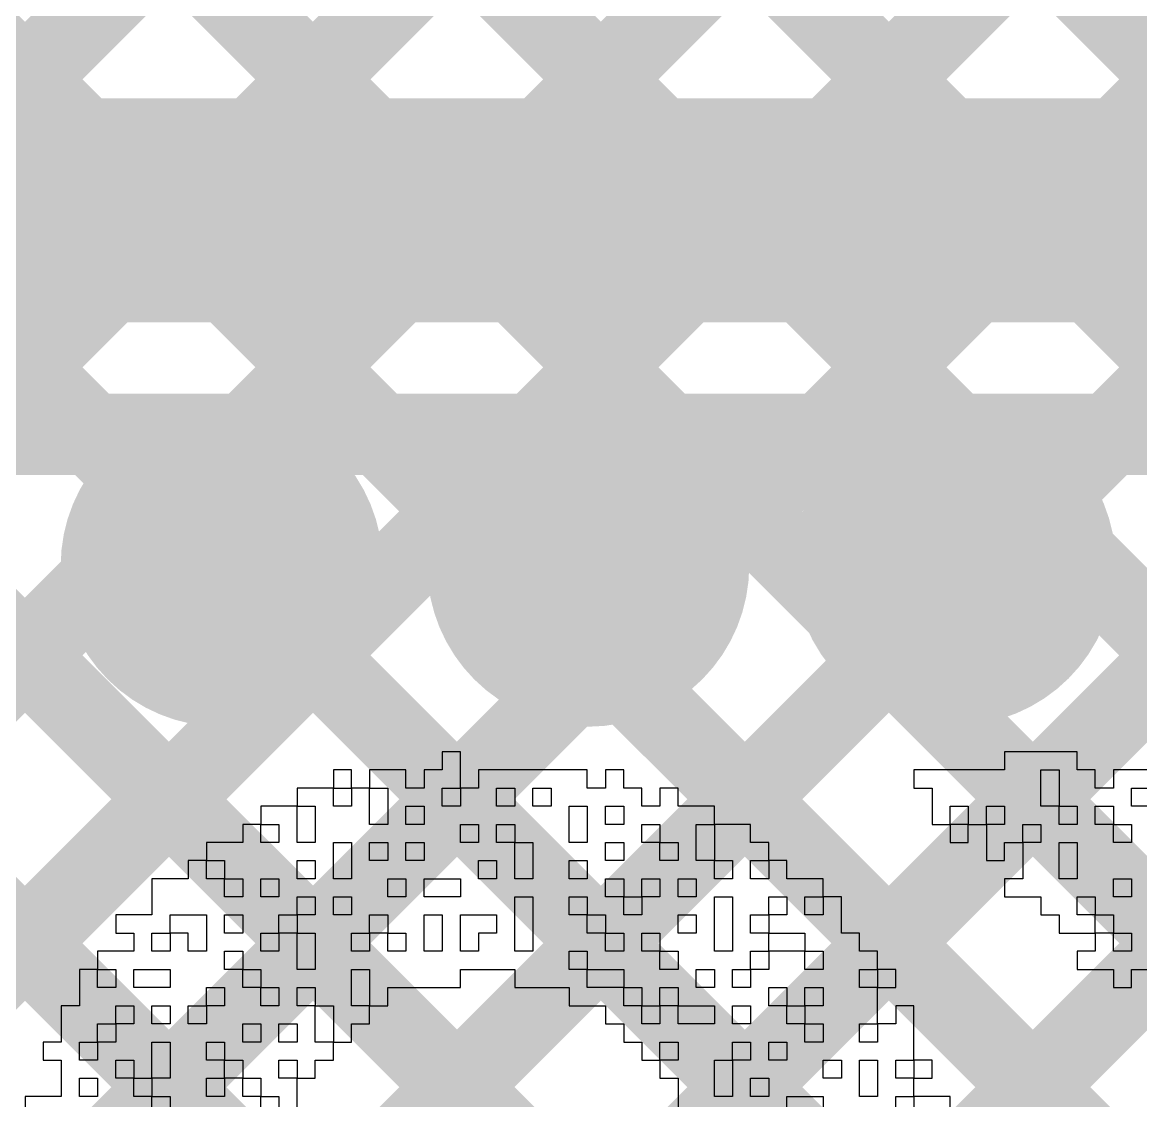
# Model space of a CAD drawing. Header units: millimetres. Extents: x 3.06 to 5.82, y 1.29 to 3.84.
# Drawn here: x 4.9071 to 5.0169, y 2.3746 to 2.4805 of the extents above; entities that cross this region are included whole.
import ezdxf

# ---------------------------------------------------------------- set-up
doc = ezdxf.new("R2010")
doc.units = ezdxf.units.MM
doc.header["$MEASUREMENT"] = 0
for name, color, linetype in [('BottomLayer', 5, 'Continuous'), ('BottomOverlay', 54, 'Continuous'), ('BottomSolder', 6, 'Continuous'), ('MultiLayer', 9, 'Continuous'), ('TopLayer', 1, 'Continuous'), ('TopSolder', 216, 'Continuous'), ('ViaHoleLayer', 16, 'Continuous')]:
    doc.layers.add(name, color=color, linetype=linetype)

msp = doc.modelspace()

# ---------------------------------------------------------------- linework, layer by layer
at = {"layer": 'BottomLayer', "const_width": 0.008}
for points in [[(4.789, 2.35655), (5.248, 2.81555)], [(4.789, 2.32827), (5.248, 2.78727)], [(4.789, 2.29998), (5.2714, 2.78239)], [(4.789, 2.21513), (5.32539, 2.75152)], [(4.789, 2.18685), (5.35367, 2.75152)], [(4.789, 2.2717), (5.26343, 2.74613)], [(4.789, 2.24341), (5.27927, 2.73368)], [(4.789, 2.15856), (5.355, 2.72456)], [(4.789, 2.70633), (5.436, 2.05933)], [(4.789, 2.67805), (5.436, 2.03105)], [(4.789, 2.64976), (5.436, 2.00276)], [(4.789, 2.62148), (5.40848, 2.002)], [(4.789, 2.5932), (5.38019, 2.002)], [(4.789, 2.56491), (5.35191, 2.002)], [(4.789, 2.53663), (5.32363, 2.002)], [(4.789, 2.50834), (5.29534, 2.002)]]:
    msp.add_lwpolyline(points, dxfattribs=at)
at = {"layer": 'BottomLayer', "const_width": 0.01181}
for points in [[(4.92074, 2.4271, 1), (4.93256, 2.4271, 1)], [(4.95674, 2.4271, 1), (4.96856, 2.4271, 1)], [(4.99274, 2.42721, 1), (5.00456, 2.42721, 1)]]:
    msp.add_lwpolyline(points, format="xyb", close=True, dxfattribs=at)
at = {"layer": 'BottomOverlay'}
for p, q in [((4.94831, 2.40882), (4.94831, 2.40704)), ((4.95009, 2.40882), (4.94831, 2.40882)), ((4.95009, 2.40704), (4.95009, 2.40882)), ((5.00354, 2.40882), (5.00354, 2.40704)), ((5.01067, 2.40882), (5.00354, 2.40882)), ((5.01067, 2.40704), (5.01067, 2.40882)), ((4.9394, 2.40704), (4.93762, 2.40704)), ((4.93762, 2.40704), (4.93762, 2.40526)), ((4.9394, 2.40526), (4.9394, 2.40704)), ((4.94475, 2.40704), (4.94118, 2.40704)), ((4.94118, 2.40704), (4.94118, 2.40526)), ((4.94475, 2.40526), (4.94475, 2.40704)), ((4.94831, 2.40704), (4.94653, 2.40704)), ((4.94653, 2.40704), (4.94653, 2.40526)), ((4.95009, 2.40526), (4.95009, 2.40704)), ((4.96256, 2.40704), (4.95187, 2.40704)), ((4.95187, 2.40704), (4.95187, 2.40526)), ((4.96256, 2.40526), (4.96256, 2.40704)), ((4.96613, 2.40704), (4.96435, 2.40704)), ((4.96435, 2.40704), (4.96435, 2.40526)), ((4.96613, 2.40526), (4.96613, 2.40704)), ((5.00354, 2.40704), (4.99463, 2.40704)), ((4.99463, 2.40704), (4.99463, 2.40526)), ((5.00711, 2.40526), (5.00711, 2.40704)), ((5.00711, 2.40704), (5.00889, 2.40704)), ((5.00889, 2.40704), (5.00889, 2.40526)), ((5.01245, 2.40704), (5.01067, 2.40704)), ((5.01245, 2.40526), (5.01245, 2.40704)), ((5.0178, 2.40704), (5.01423, 2.40704)), ((5.01423, 2.40704), (5.01423, 2.40526)), ((4.93762, 2.40526), (4.93406, 2.40526)), ((4.93406, 2.40526), (4.93406, 2.40348)), ((4.93762, 2.40348), (4.93762, 2.40526)), ((4.93762, 2.40526), (4.9394, 2.40526)), ((4.94118, 2.40526), (4.9394, 2.40526)), ((4.9394, 2.40526), (4.9394, 2.40348)), ((4.94118, 2.40348), (4.94118, 2.40526)), ((4.94118, 2.40526), (4.94296, 2.40526)), ((4.94296, 2.40526), (4.94296, 2.40348)), ((4.94653, 2.40526), (4.94475, 2.40526)), ((4.94831, 2.40348), (4.94831, 2.40526)), ((4.94831, 2.40526), (4.95009, 2.40526)), ((4.95187, 2.40526), (4.95009, 2.40526)), ((4.95009, 2.40526), (4.95009, 2.40348)), ((4.95365, 2.40348), (4.95365, 2.40526)), ((4.95365, 2.40526), (4.95544, 2.40526)), ((4.95544, 2.40526), (4.95544, 2.40348)), ((4.95722, 2.40348), (4.95722, 2.40526)), ((4.95722, 2.40526), (4.959, 2.40526)), ((4.959, 2.40526), (4.959, 2.40348)), ((4.96435, 2.40526), (4.96256, 2.40526)), ((4.96791, 2.40526), (4.96613, 2.40526)), ((4.96791, 2.40348), (4.96791, 2.40526)), ((4.97147, 2.40526), (4.96969, 2.40526)), ((4.96969, 2.40526), (4.96969, 2.40348)), ((4.97147, 2.40348), (4.97147, 2.40526)), ((4.99463, 2.40526), (4.99642, 2.40526)), ((4.99642, 2.40526), (4.99642, 2.40348)), ((5.00711, 2.40348), (5.00711, 2.40526)), ((5.00889, 2.40526), (5.00889, 2.40348)), ((5.01423, 2.40526), (5.01245, 2.40526)), ((5.01602, 2.40348), (5.01602, 2.40526)), ((5.01602, 2.40526), (5.0178, 2.40526)), ((4.93406, 2.40348), (4.93049, 2.40348)), ((4.93049, 2.40348), (4.93049, 2.40169)), ((4.93406, 2.40169), (4.93406, 2.40348)), ((4.93406, 2.40348), (4.93584, 2.40348)), ((4.93584, 2.40348), (4.93584, 2.40169)), ((4.9394, 2.40348), (4.93762, 2.40348)), ((4.94118, 2.40169), (4.94118, 2.40348)), ((4.94296, 2.40348), (4.94296, 2.40169)), ((4.94475, 2.40169), (4.94475, 2.40348)), ((4.94475, 2.40348), (4.94653, 2.40348)), ((4.94653, 2.40348), (4.94653, 2.40169)), ((4.95009, 2.40348), (4.94831, 2.40348)), ((4.95544, 2.40348), (4.95365, 2.40348)), ((4.959, 2.40348), (4.95722, 2.40348)), ((4.96078, 2.40169), (4.96078, 2.40348)), ((4.96078, 2.40348), (4.96256, 2.40348)), ((4.96256, 2.40348), (4.96256, 2.40169)), ((4.96435, 2.40169), (4.96435, 2.40348)), ((4.96435, 2.40348), (4.96613, 2.40348)), ((4.96613, 2.40348), (4.96613, 2.40169)), ((4.96969, 2.40348), (4.96791, 2.40348)), ((4.97504, 2.40348), (4.97147, 2.40348)), ((4.97504, 2.40169), (4.97504, 2.40348)), ((4.99642, 2.40348), (4.99642, 2.40169)), ((4.9982, 2.40169), (4.9982, 2.40348)), ((4.9982, 2.40348), (4.99998, 2.40348)), ((4.99998, 2.40348), (4.99998, 2.40169)), ((5.00176, 2.40169), (5.00176, 2.40348)), ((5.00176, 2.40348), (5.00354, 2.40348)), ((5.00354, 2.40348), (5.00354, 2.40169)), ((5.00889, 2.40348), (5.00711, 2.40348)), ((5.00889, 2.40169), (5.00889, 2.40348)), ((5.00889, 2.40348), (5.01067, 2.40348)), ((5.01067, 2.40348), (5.01067, 2.40169)), ((5.01245, 2.40169), (5.01245, 2.40348)), ((5.01245, 2.40348), (5.01423, 2.40348)), ((5.01423, 2.40348), (5.01423, 2.40169)), ((5.0178, 2.40348), (5.01602, 2.40348)), ((4.93049, 2.40169), (4.92871, 2.40169)), ((4.92871, 2.40169), (4.92871, 2.39991)), ((4.93049, 2.39991), (4.93049, 2.40169)), ((4.93049, 2.40169), (4.93227, 2.40169)), ((4.93227, 2.40169), (4.93227, 2.39991)), ((4.93406, 2.39991), (4.93406, 2.40169)), ((4.93584, 2.40169), (4.93584, 2.39991)), ((4.94296, 2.40169), (4.94118, 2.40169)), ((4.94653, 2.40169), (4.94475, 2.40169)), ((4.95009, 2.39991), (4.95009, 2.40169)), ((4.95009, 2.40169), (4.95187, 2.40169)), ((4.95187, 2.40169), (4.95187, 2.39991)), ((4.95365, 2.39991), (4.95365, 2.40169)), ((4.95365, 2.40169), (4.95544, 2.40169)), ((4.95544, 2.40169), (4.95544, 2.39991)), ((4.96078, 2.39991), (4.96078, 2.40169)), ((4.96256, 2.40169), (4.96256, 2.39991)), ((4.96613, 2.40169), (4.96435, 2.40169)), ((4.96791, 2.39991), (4.96791, 2.40169)), ((4.96791, 2.40169), (4.96969, 2.40169)), ((4.96969, 2.40169), (4.96969, 2.39991)), ((4.97325, 2.39991), (4.97325, 2.40169)), ((4.97325, 2.40169), (4.97504, 2.40169)), ((4.9786, 2.40169), (4.97504, 2.40169)), ((4.97504, 2.40169), (4.97504, 2.39991)), ((4.9786, 2.39991), (4.9786, 2.40169)), ((4.99642, 2.40169), (4.9982, 2.40169)), ((4.99998, 2.40169), (4.9982, 2.40169)), ((4.9982, 2.40169), (4.9982, 2.39991)), ((4.99998, 2.39991), (4.99998, 2.40169)), ((4.99998, 2.40169), (5.00176, 2.40169)), ((5.00354, 2.40169), (5.00176, 2.40169)), ((5.00176, 2.40169), (5.00176, 2.39991)), ((5.00533, 2.39991), (5.00533, 2.40169)), ((5.00533, 2.40169), (5.00711, 2.40169)), ((5.00711, 2.40169), (5.00711, 2.39991)), ((5.01067, 2.40169), (5.00889, 2.40169)), ((5.01423, 2.40169), (5.01245, 2.40169)), ((5.01423, 2.39991), (5.01423, 2.40169)), ((5.01423, 2.40169), (5.01602, 2.40169)), ((5.01602, 2.40169), (5.01602, 2.39991)), ((4.92871, 2.39991), (4.92515, 2.39991)), ((4.92515, 2.39991), (4.92515, 2.39813)), ((4.93227, 2.39991), (4.93049, 2.39991)), ((4.93584, 2.39991), (4.93406, 2.39991)), ((4.93762, 2.39813), (4.93762, 2.39991)), ((4.93762, 2.39991), (4.9394, 2.39991)), ((4.9394, 2.39991), (4.9394, 2.39813)), ((4.94118, 2.39813), (4.94118, 2.39991)), ((4.94118, 2.39991), (4.94296, 2.39991)), ((4.94296, 2.39991), (4.94296, 2.39813)), ((4.94475, 2.39813), (4.94475, 2.39991)), ((4.94475, 2.39991), (4.94653, 2.39991)), ((4.94653, 2.39991), (4.94653, 2.39813)), ((4.95187, 2.39991), (4.95009, 2.39991)), ((4.95544, 2.39991), (4.95365, 2.39991)), ((4.95544, 2.39813), (4.95544, 2.39991)), ((4.95544, 2.39991), (4.95722, 2.39991)), ((4.95722, 2.39991), (4.95722, 2.39813)), ((4.96256, 2.39991), (4.96078, 2.39991)), ((4.96435, 2.39813), (4.96435, 2.39991)), ((4.96435, 2.39991), (4.96613, 2.39991)), ((4.96613, 2.39991), (4.96613, 2.39813)), ((4.96969, 2.39991), (4.96791, 2.39991)), ((4.96969, 2.39813), (4.96969, 2.39991)), ((4.96969, 2.39991), (4.97147, 2.39991)), ((4.97147, 2.39991), (4.97147, 2.39813)), ((4.97325, 2.39813), (4.97325, 2.39991)), ((4.97504, 2.39991), (4.97504, 2.39813)), ((4.98038, 2.39991), (4.9786, 2.39991)), ((4.98038, 2.39813), (4.98038, 2.39991)), ((4.9982, 2.39991), (4.99998, 2.39991)), ((5.00176, 2.39991), (5.00176, 2.39813)), ((5.00354, 2.39813), (5.00354, 2.39991)), ((5.00354, 2.39991), (5.00533, 2.39991)), ((5.00711, 2.39991), (5.00533, 2.39991)), ((5.00533, 2.39991), (5.00533, 2.39813)), ((5.00889, 2.39813), (5.00889, 2.39991)), ((5.00889, 2.39991), (5.01067, 2.39991)), ((5.01067, 2.39991), (5.01067, 2.39813)), ((5.01602, 2.39991), (5.01423, 2.39991)), ((4.92515, 2.39813), (4.92337, 2.39813)), ((4.92337, 2.39813), (4.92337, 2.39635)), ((4.92515, 2.39635), (4.92515, 2.39813)), ((4.92515, 2.39813), (4.92693, 2.39813)), ((4.92693, 2.39813), (4.92693, 2.39635)), ((4.93406, 2.39635), (4.93406, 2.39813)), ((4.93406, 2.39813), (4.93584, 2.39813)), ((4.93584, 2.39813), (4.93584, 2.39635)), ((4.93762, 2.39635), (4.93762, 2.39813)), ((4.9394, 2.39813), (4.9394, 2.39635)), ((4.94296, 2.39813), (4.94118, 2.39813)), ((4.94653, 2.39813), (4.94475, 2.39813)), ((4.95187, 2.39635), (4.95187, 2.39813)), ((4.95187, 2.39813), (4.95365, 2.39813)), ((4.95365, 2.39813), (4.95365, 2.39635)), ((4.95544, 2.39635), (4.95544, 2.39813)), ((4.95722, 2.39813), (4.95722, 2.39635)), ((4.96078, 2.39635), (4.96078, 2.39813)), ((4.96078, 2.39813), (4.96256, 2.39813)), ((4.96256, 2.39813), (4.96256, 2.39635)), ((4.96613, 2.39813), (4.96435, 2.39813)), ((4.97147, 2.39813), (4.96969, 2.39813)), ((4.97504, 2.39813), (4.97325, 2.39813)), ((4.97504, 2.39635), (4.97504, 2.39813)), ((4.97504, 2.39813), (4.97682, 2.39813)), ((4.97682, 2.39813), (4.97682, 2.39635)), ((4.9786, 2.39635), (4.9786, 2.39813)), ((4.9786, 2.39813), (4.98038, 2.39813)), ((4.98216, 2.39813), (4.98038, 2.39813)), ((4.98038, 2.39813), (4.98038, 2.39635)), ((4.98216, 2.39635), (4.98216, 2.39813)), ((5.00176, 2.39813), (5.00354, 2.39813)), ((5.00533, 2.39813), (5.00533, 2.39635)), ((5.00889, 2.39635), (5.00889, 2.39813)), ((5.01067, 2.39813), (5.01067, 2.39635)), ((4.92337, 2.39635), (4.9198, 2.39635)), ((4.9198, 2.39635), (4.9198, 2.39457)), ((4.92693, 2.39635), (4.92515, 2.39635)), ((4.92693, 2.39457), (4.92693, 2.39635)), ((4.92693, 2.39635), (4.92871, 2.39635)), ((4.92871, 2.39635), (4.92871, 2.39457)), ((4.93049, 2.39457), (4.93049, 2.39635)), ((4.93049, 2.39635), (4.93227, 2.39635)), ((4.93227, 2.39635), (4.93227, 2.39457)), ((4.93584, 2.39635), (4.93406, 2.39635)), ((4.9394, 2.39635), (4.93762, 2.39635)), ((4.94296, 2.39457), (4.94296, 2.39635)), ((4.94296, 2.39635), (4.94475, 2.39635)), ((4.94475, 2.39635), (4.94475, 2.39457)), ((4.94653, 2.39457), (4.94653, 2.39635)), ((4.94653, 2.39635), (4.95009, 2.39635)), ((4.95009, 2.39635), (4.95009, 2.39457)), ((4.95365, 2.39635), (4.95187, 2.39635)), ((4.95722, 2.39635), (4.95544, 2.39635)), ((4.96256, 2.39635), (4.96078, 2.39635)), ((4.96435, 2.39457), (4.96435, 2.39635)), ((4.96435, 2.39635), (4.96613, 2.39635)), ((4.96613, 2.39635), (4.96613, 2.39457)), ((4.96791, 2.39457), (4.96791, 2.39635)), ((4.96791, 2.39635), (4.96969, 2.39635)), ((4.96969, 2.39635), (4.96969, 2.39457)), ((4.97147, 2.39457), (4.97147, 2.39635)), ((4.97147, 2.39635), (4.97325, 2.39635)), ((4.97325, 2.39635), (4.97325, 2.39457)), ((4.97682, 2.39635), (4.97504, 2.39635)), ((4.98038, 2.39635), (4.9786, 2.39635)), ((4.98573, 2.39635), (4.98216, 2.39635)), ((4.98573, 2.39457), (4.98573, 2.39635)), ((5.00533, 2.39635), (5.00354, 2.39635)), ((5.00354, 2.39635), (5.00354, 2.39457)), ((5.01067, 2.39635), (5.00889, 2.39635)), ((5.01423, 2.39457), (5.01423, 2.39635)), ((5.01423, 2.39635), (5.01602, 2.39635)), ((5.01602, 2.39635), (5.01602, 2.39457)), ((4.9198, 2.39457), (4.9198, 2.39279)), ((4.92871, 2.39457), (4.92693, 2.39457)), ((4.93227, 2.39457), (4.93049, 2.39457)), ((4.93406, 2.39279), (4.93406, 2.39457)), ((4.93406, 2.39457), (4.93584, 2.39457)), ((4.93584, 2.39457), (4.93584, 2.39279)), ((4.93762, 2.39279), (4.93762, 2.39457)), ((4.93762, 2.39457), (4.9394, 2.39457)), ((4.9394, 2.39457), (4.9394, 2.39279)), ((4.94475, 2.39457), (4.94296, 2.39457)), ((4.95009, 2.39457), (4.94653, 2.39457)), ((4.95544, 2.39279), (4.95544, 2.39457)), ((4.95544, 2.39457), (4.95722, 2.39457)), ((4.95722, 2.39457), (4.95722, 2.39279)), ((4.96078, 2.39279), (4.96078, 2.39457)), ((4.96078, 2.39457), (4.96256, 2.39457)), ((4.96256, 2.39457), (4.96256, 2.39279)), ((4.96613, 2.39457), (4.96435, 2.39457)), ((4.96613, 2.39279), (4.96613, 2.39457)), ((4.96613, 2.39457), (4.96791, 2.39457)), ((4.96969, 2.39457), (4.96791, 2.39457)), ((4.96791, 2.39457), (4.96791, 2.39279)), ((4.97325, 2.39457), (4.97147, 2.39457)), ((4.97504, 2.39279), (4.97504, 2.39457)), ((4.97504, 2.39457), (4.97682, 2.39457)), ((4.97682, 2.39457), (4.97682, 2.39279)), ((4.98038, 2.39279), (4.98038, 2.39457)), ((4.98038, 2.39457), (4.98216, 2.39457)), ((4.98216, 2.39457), (4.98216, 2.39279)), ((4.98394, 2.39279), (4.98394, 2.39457)), ((4.98394, 2.39457), (4.98573, 2.39457)), ((4.98751, 2.39457), (4.98573, 2.39457)), ((4.98573, 2.39457), (4.98573, 2.39279)), ((4.98751, 2.39279), (4.98751, 2.39457)), ((5.00354, 2.39457), (5.00711, 2.39457)), ((5.00711, 2.39457), (5.00711, 2.39279)), ((5.01067, 2.39279), (5.01067, 2.39457)), ((5.01067, 2.39457), (5.01245, 2.39457)), ((5.01245, 2.39457), (5.01245, 2.39279)), ((5.01602, 2.39457), (5.01423, 2.39457)), ((4.9198, 2.39279), (4.91624, 2.39279)), ((4.91624, 2.39279), (4.91624, 2.391)), ((4.92158, 2.391), (4.92158, 2.39279)), ((4.92158, 2.39279), (4.92515, 2.39279)), ((4.92515, 2.39279), (4.92515, 2.391)), ((4.92693, 2.391), (4.92693, 2.39279)), ((4.92693, 2.39279), (4.92871, 2.39279)), ((4.92871, 2.39279), (4.92871, 2.391)), ((4.93227, 2.391), (4.93227, 2.39279)), ((4.93227, 2.39279), (4.93406, 2.39279)), ((4.93584, 2.39279), (4.93406, 2.39279)), ((4.93406, 2.39279), (4.93406, 2.391)), ((4.9394, 2.39279), (4.93762, 2.39279)), ((4.94118, 2.391), (4.94118, 2.39279)), ((4.94118, 2.39279), (4.94296, 2.39279)), ((4.94296, 2.39279), (4.94296, 2.391)), ((4.94653, 2.391), (4.94653, 2.39279)), ((4.94653, 2.39279), (4.94831, 2.39279)), ((4.94831, 2.39279), (4.94831, 2.391)), ((4.95009, 2.391), (4.95009, 2.39279)), ((4.95009, 2.39279), (4.95365, 2.39279)), ((4.95365, 2.39279), (4.95365, 2.391)), ((4.95544, 2.391), (4.95544, 2.39279)), ((4.95722, 2.39279), (4.95722, 2.391)), ((4.96256, 2.39279), (4.96078, 2.39279)), ((4.96256, 2.391), (4.96256, 2.39279)), ((4.96256, 2.39279), (4.96435, 2.39279)), ((4.96435, 2.39279), (4.96435, 2.391)), ((4.96791, 2.39279), (4.96613, 2.39279)), ((4.97147, 2.391), (4.97147, 2.39279)), ((4.97147, 2.39279), (4.97325, 2.39279)), ((4.97325, 2.39279), (4.97325, 2.391)), ((4.97504, 2.391), (4.97504, 2.39279)), ((4.97682, 2.39279), (4.97682, 2.391)), ((4.9786, 2.391), (4.9786, 2.39279)), ((4.9786, 2.39279), (4.98038, 2.39279)), ((4.98216, 2.39279), (4.98038, 2.39279)), ((4.98038, 2.39279), (4.98038, 2.391)), ((4.98573, 2.39279), (4.98394, 2.39279)), ((4.98751, 2.391), (4.98751, 2.39279)), ((5.00711, 2.39279), (5.00889, 2.39279)), ((5.00889, 2.39279), (5.00889, 2.391)), ((5.01245, 2.39279), (5.01067, 2.39279)), ((5.01245, 2.391), (5.01245, 2.39279)), ((5.01245, 2.39279), (5.01423, 2.39279)), ((5.01423, 2.39279), (5.01423, 2.391)), ((4.91624, 2.391), (4.91802, 2.391)), ((4.91802, 2.391), (4.91802, 2.38922)), ((4.9198, 2.38922), (4.9198, 2.391)), ((4.9198, 2.391), (4.92158, 2.391)), ((4.92337, 2.391), (4.92158, 2.391)), ((4.92158, 2.391), (4.92158, 2.38922)), ((4.92337, 2.38922), (4.92337, 2.391)), ((4.92515, 2.391), (4.92515, 2.38922)), ((4.92871, 2.391), (4.92693, 2.391)), ((4.93049, 2.38922), (4.93049, 2.391)), ((4.93049, 2.391), (4.93227, 2.391)), ((4.93406, 2.391), (4.93227, 2.391)), ((4.93227, 2.391), (4.93227, 2.38922)), ((4.93406, 2.38922), (4.93406, 2.391)), ((4.93406, 2.391), (4.93584, 2.391)), ((4.93584, 2.391), (4.93584, 2.38922)), ((4.9394, 2.38922), (4.9394, 2.391)), ((4.9394, 2.391), (4.94118, 2.391)), ((4.94296, 2.391), (4.94118, 2.391)), ((4.94118, 2.391), (4.94118, 2.38922)), ((4.94296, 2.38922), (4.94296, 2.391)), ((4.94296, 2.391), (4.94475, 2.391)), ((4.94475, 2.391), (4.94475, 2.38922)), ((4.94653, 2.38922), (4.94653, 2.391)), ((4.94831, 2.391), (4.94831, 2.38922)), ((4.95009, 2.38922), (4.95009, 2.391)), ((4.95365, 2.391), (4.95187, 2.391)), ((4.95187, 2.391), (4.95187, 2.38922)), ((4.95544, 2.38922), (4.95544, 2.391)), ((4.95722, 2.391), (4.95722, 2.38922)), ((4.96435, 2.391), (4.96256, 2.391)), ((4.96435, 2.38922), (4.96435, 2.391)), ((4.96435, 2.391), (4.96613, 2.391)), ((4.96613, 2.391), (4.96613, 2.38922)), ((4.96791, 2.38922), (4.96791, 2.391)), ((4.96791, 2.391), (4.96969, 2.391)), ((4.96969, 2.391), (4.96969, 2.38922)), ((4.97325, 2.391), (4.97147, 2.391)), ((4.97504, 2.38922), (4.97504, 2.391)), ((4.97682, 2.391), (4.97682, 2.38922)), ((4.98038, 2.391), (4.9786, 2.391)), ((4.98038, 2.38922), (4.98038, 2.391)), ((4.98038, 2.391), (4.98394, 2.391)), ((4.98394, 2.391), (4.98394, 2.38922)), ((4.98929, 2.391), (4.98751, 2.391)), ((4.98929, 2.38922), (4.98929, 2.391)), ((5.00889, 2.391), (5.01245, 2.391)), ((5.01423, 2.391), (5.01245, 2.391)), ((5.01245, 2.391), (5.01245, 2.38922)), ((5.01423, 2.38922), (5.01423, 2.391)), ((5.01423, 2.391), (5.01602, 2.391)), ((5.01602, 2.391), (5.01602, 2.38922)), ((4.91802, 2.38922), (4.91446, 2.38922)), ((4.91446, 2.38922), (4.91446, 2.38744)), ((4.92158, 2.38922), (4.9198, 2.38922)), ((4.92515, 2.38922), (4.92337, 2.38922)), ((4.92693, 2.38744), (4.92693, 2.38922)), ((4.92693, 2.38922), (4.92871, 2.38922)), ((4.92871, 2.38922), (4.92871, 2.38744)), ((4.93227, 2.38922), (4.93049, 2.38922)), ((4.93406, 2.38744), (4.93406, 2.38922)), ((4.93584, 2.38922), (4.93584, 2.38744)), ((4.94118, 2.38922), (4.9394, 2.38922)), ((4.94475, 2.38922), (4.94296, 2.38922)), ((4.94831, 2.38922), (4.94653, 2.38922)), ((4.95187, 2.38922), (4.95009, 2.38922)), ((4.95722, 2.38922), (4.95544, 2.38922)), ((4.96078, 2.38744), (4.96078, 2.38922)), ((4.96078, 2.38922), (4.96256, 2.38922)), ((4.96256, 2.38922), (4.96256, 2.38744)), ((4.96613, 2.38922), (4.96435, 2.38922)), ((4.96969, 2.38922), (4.96791, 2.38922)), ((4.96969, 2.38744), (4.96969, 2.38922)), ((4.96969, 2.38922), (4.97147, 2.38922)), ((4.97147, 2.38922), (4.97147, 2.38744)), ((4.97682, 2.38922), (4.97504, 2.38922)), ((4.9786, 2.38744), (4.9786, 2.38922)), ((4.9786, 2.38922), (4.98038, 2.38922)), ((4.98394, 2.38922), (4.98038, 2.38922)), ((4.98038, 2.38922), (4.98038, 2.38744)), ((4.98394, 2.38744), (4.98394, 2.38922)), ((4.98394, 2.38922), (4.98573, 2.38922)), ((4.98573, 2.38922), (4.98573, 2.38744)), ((4.99107, 2.38922), (4.98929, 2.38922)), ((4.99107, 2.38744), (4.99107, 2.38922)), ((5.01245, 2.38922), (5.01067, 2.38922)), ((5.01067, 2.38922), (5.01067, 2.38744)), ((5.01602, 2.38922), (5.01423, 2.38922)), ((4.91446, 2.38744), (4.91267, 2.38744)), ((4.91267, 2.38744), (4.91267, 2.38566)), ((4.91446, 2.38566), (4.91446, 2.38744)), ((4.91446, 2.38744), (4.91624, 2.38744)), ((4.91624, 2.38744), (4.91624, 2.38566)), ((4.91802, 2.38566), (4.91802, 2.38744)), ((4.91802, 2.38744), (4.92158, 2.38744)), ((4.92158, 2.38744), (4.92158, 2.38566)), ((4.92871, 2.38744), (4.92693, 2.38744)), ((4.92871, 2.38566), (4.92871, 2.38744)), ((4.92871, 2.38744), (4.93049, 2.38744)), ((4.93049, 2.38744), (4.93049, 2.38566)), ((4.93584, 2.38744), (4.93406, 2.38744)), ((4.9394, 2.38566), (4.9394, 2.38744)), ((4.9394, 2.38744), (4.94118, 2.38744)), ((4.94118, 2.38744), (4.94118, 2.38566)), ((4.95009, 2.38566), (4.95009, 2.38744)), ((4.95009, 2.38744), (4.95544, 2.38744)), ((4.95544, 2.38744), (4.95544, 2.38566)), ((4.96256, 2.38744), (4.96078, 2.38744)), ((4.96256, 2.38566), (4.96256, 2.38744)), ((4.96256, 2.38744), (4.96613, 2.38744)), ((4.96613, 2.38744), (4.96613, 2.38566)), ((4.97147, 2.38744), (4.96969, 2.38744)), ((4.97325, 2.38566), (4.97325, 2.38744)), ((4.97325, 2.38744), (4.97504, 2.38744)), ((4.97504, 2.38744), (4.97504, 2.38566)), ((4.97682, 2.38566), (4.97682, 2.38744)), ((4.97682, 2.38744), (4.9786, 2.38744)), ((4.98038, 2.38744), (4.9786, 2.38744)), ((4.9786, 2.38744), (4.9786, 2.38566)), ((4.98573, 2.38744), (4.98394, 2.38744)), ((4.98929, 2.38566), (4.98929, 2.38744)), ((4.98929, 2.38744), (4.99107, 2.38744)), ((4.99285, 2.38744), (4.99107, 2.38744)), ((4.99107, 2.38744), (4.99107, 2.38566)), ((4.99285, 2.38566), (4.99285, 2.38744)), ((5.01067, 2.38744), (5.01423, 2.38744)), ((5.01423, 2.38744), (5.01423, 2.38566)), ((5.01602, 2.38566), (5.01602, 2.38744)), ((5.01602, 2.38744), (5.0178, 2.38744)), ((4.91267, 2.38566), (4.91267, 2.38388)), ((4.91624, 2.38566), (4.91446, 2.38566)), ((4.92158, 2.38566), (4.91802, 2.38566)), ((4.92515, 2.38388), (4.92515, 2.38566)), ((4.92515, 2.38566), (4.92693, 2.38566)), ((4.92693, 2.38566), (4.92693, 2.38388)), ((4.93049, 2.38566), (4.92871, 2.38566)), ((4.93049, 2.38388), (4.93049, 2.38566)), ((4.93049, 2.38566), (4.93227, 2.38566)), ((4.93227, 2.38566), (4.93227, 2.38388)), ((4.93406, 2.38388), (4.93406, 2.38566)), ((4.93406, 2.38566), (4.93584, 2.38566)), ((4.93584, 2.38566), (4.93584, 2.38388)), ((4.9394, 2.38388), (4.9394, 2.38566)), ((4.94118, 2.38566), (4.94118, 2.38388)), ((4.94296, 2.38388), (4.94296, 2.38566)), ((4.94296, 2.38566), (4.95009, 2.38566)), ((4.95544, 2.38566), (4.96078, 2.38566)), ((4.96078, 2.38566), (4.96078, 2.38388)), ((4.96613, 2.38566), (4.96256, 2.38566)), ((4.96613, 2.38388), (4.96613, 2.38566)), ((4.96613, 2.38566), (4.96791, 2.38566)), ((4.96791, 2.38566), (4.96791, 2.38388)), ((4.96969, 2.38388), (4.96969, 2.38566)), ((4.96969, 2.38566), (4.97147, 2.38566)), ((4.97147, 2.38566), (4.97147, 2.38388)), ((4.97504, 2.38566), (4.97325, 2.38566)), ((4.9786, 2.38566), (4.97682, 2.38566)), ((4.98038, 2.38388), (4.98038, 2.38566)), ((4.98038, 2.38566), (4.98216, 2.38566)), ((4.98216, 2.38566), (4.98216, 2.38388)), ((4.98394, 2.38388), (4.98394, 2.38566)), ((4.98394, 2.38566), (4.98573, 2.38566)), ((4.98573, 2.38566), (4.98573, 2.38388)), ((4.99107, 2.38566), (4.98929, 2.38566)), ((4.99107, 2.38388), (4.99107, 2.38566)), ((4.99107, 2.38566), (4.99285, 2.38566)), ((5.01423, 2.38566), (5.01602, 2.38566)), ((4.91267, 2.38388), (4.91089, 2.38388)), ((4.91089, 2.38388), (4.91089, 2.38209)), ((4.91624, 2.38209), (4.91624, 2.38388)), ((4.91624, 2.38388), (4.91802, 2.38388)), ((4.91802, 2.38388), (4.91802, 2.38209)), ((4.9198, 2.38209), (4.9198, 2.38388)), ((4.9198, 2.38388), (4.92158, 2.38388)), ((4.92158, 2.38388), (4.92158, 2.38209)), ((4.92337, 2.38209), (4.92337, 2.38388)), ((4.92337, 2.38388), (4.92515, 2.38388)), ((4.92693, 2.38388), (4.92515, 2.38388)), ((4.92515, 2.38388), (4.92515, 2.38209)), ((4.93227, 2.38388), (4.93049, 2.38388)), ((4.93584, 2.38388), (4.93406, 2.38388)), ((4.93584, 2.38209), (4.93584, 2.38388)), ((4.93584, 2.38388), (4.93762, 2.38388)), ((4.93762, 2.38388), (4.93762, 2.38209)), ((4.94118, 2.38388), (4.9394, 2.38388)), ((4.94118, 2.38209), (4.94118, 2.38388)), ((4.94118, 2.38388), (4.94296, 2.38388)), ((4.96078, 2.38388), (4.96435, 2.38388)), ((4.96435, 2.38388), (4.96435, 2.38209)), ((4.96791, 2.38388), (4.96613, 2.38388)), ((4.96791, 2.38209), (4.96791, 2.38388)), ((4.96791, 2.38388), (4.96969, 2.38388)), ((4.97147, 2.38388), (4.96969, 2.38388)), ((4.96969, 2.38388), (4.96969, 2.38209)), ((4.97147, 2.38209), (4.97147, 2.38388)), ((4.97147, 2.38388), (4.97504, 2.38388)), ((4.97504, 2.38388), (4.97504, 2.38209)), ((4.97682, 2.38209), (4.97682, 2.38388)), ((4.97682, 2.38388), (4.9786, 2.38388)), ((4.9786, 2.38388), (4.9786, 2.38209)), ((4.98216, 2.38388), (4.98038, 2.38388)), ((4.98216, 2.38209), (4.98216, 2.38388)), ((4.98216, 2.38388), (4.98394, 2.38388)), ((4.98573, 2.38388), (4.98394, 2.38388)), ((4.98394, 2.38388), (4.98394, 2.38209)), ((4.99107, 2.38209), (4.99107, 2.38388)), ((4.99463, 2.38388), (4.99285, 2.38388)), ((4.99285, 2.38388), (4.99285, 2.38209)), ((4.99463, 2.38209), (4.99463, 2.38388)), ((4.91089, 2.38209), (4.91089, 2.38031)), ((4.91446, 2.38031), (4.91446, 2.38209)), ((4.91446, 2.38209), (4.91624, 2.38209)), ((4.91802, 2.38209), (4.91624, 2.38209)), ((4.91624, 2.38209), (4.91624, 2.38031)), ((4.92158, 2.38209), (4.9198, 2.38209)), ((4.92515, 2.38209), (4.92337, 2.38209)), ((4.92871, 2.38031), (4.92871, 2.38209)), ((4.92871, 2.38209), (4.93049, 2.38209)), ((4.93049, 2.38209), (4.93049, 2.38031)), ((4.93227, 2.38031), (4.93227, 2.38209)), ((4.93227, 2.38209), (4.93406, 2.38209)), ((4.93406, 2.38209), (4.93406, 2.38031)), ((4.93584, 2.38031), (4.93584, 2.38209)), ((4.93762, 2.38209), (4.93762, 2.38031)), ((4.9394, 2.38031), (4.9394, 2.38209)), ((4.9394, 2.38209), (4.94118, 2.38209)), ((4.96435, 2.38209), (4.96613, 2.38209)), ((4.96613, 2.38209), (4.96613, 2.38031)), ((4.96969, 2.38209), (4.96791, 2.38209)), ((4.97504, 2.38209), (4.97147, 2.38209)), ((4.9786, 2.38209), (4.97682, 2.38209)), ((4.98394, 2.38209), (4.98216, 2.38209)), ((4.98394, 2.38031), (4.98394, 2.38209)), ((4.98394, 2.38209), (4.98573, 2.38209)), ((4.98573, 2.38209), (4.98573, 2.38031)), ((4.98929, 2.38031), (4.98929, 2.38209)), ((4.98929, 2.38209), (4.99107, 2.38209)), ((4.99285, 2.38209), (4.99107, 2.38209)), ((4.99107, 2.38209), (4.99107, 2.38031)), ((4.99463, 2.38031), (4.99463, 2.38209)), ((4.91089, 2.38031), (4.90911, 2.38031)), ((4.90911, 2.38031), (4.90911, 2.37853)), ((4.91267, 2.37853), (4.91267, 2.38031)), ((4.91267, 2.38031), (4.91446, 2.38031)), ((4.91624, 2.38031), (4.91446, 2.38031)), ((4.91446, 2.38031), (4.91446, 2.37853)), ((4.9198, 2.37853), (4.9198, 2.38031)), ((4.9198, 2.38031), (4.92158, 2.38031)), ((4.92158, 2.38031), (4.92158, 2.37853)), ((4.92515, 2.37853), (4.92515, 2.38031)), ((4.92515, 2.38031), (4.92693, 2.38031)), ((4.92693, 2.38031), (4.92693, 2.37853)), ((4.93049, 2.38031), (4.92871, 2.38031)), ((4.93406, 2.38031), (4.93227, 2.38031)), ((4.93762, 2.38031), (4.93584, 2.38031)), ((4.93762, 2.37853), (4.93762, 2.38031)), ((4.93762, 2.38031), (4.9394, 2.38031)), ((4.96613, 2.38031), (4.96791, 2.38031)), ((4.96791, 2.38031), (4.96791, 2.37853)), ((4.96969, 2.37853), (4.96969, 2.38031)), ((4.96969, 2.38031), (4.97147, 2.38031)), ((4.97147, 2.38031), (4.97147, 2.37853)), ((4.97682, 2.37853), (4.97682, 2.38031)), ((4.97682, 2.38031), (4.9786, 2.38031)), ((4.9786, 2.38031), (4.9786, 2.37853)), ((4.98038, 2.37853), (4.98038, 2.38031)), ((4.98038, 2.38031), (4.98216, 2.38031)), ((4.98216, 2.38031), (4.98216, 2.37853)), ((4.98573, 2.38031), (4.98394, 2.38031)), ((4.99107, 2.38031), (4.98929, 2.38031)), ((4.99463, 2.37853), (4.99463, 2.38031)), ((4.90911, 2.37853), (4.91089, 2.37853)), ((4.91089, 2.37853), (4.91089, 2.37675)), ((4.91446, 2.37853), (4.91267, 2.37853)), ((4.91624, 2.37675), (4.91624, 2.37853)), ((4.91624, 2.37853), (4.91802, 2.37853)), ((4.91802, 2.37853), (4.91802, 2.37675)), ((4.9198, 2.37675), (4.9198, 2.37853)), ((4.92158, 2.37853), (4.92158, 2.37675)), ((4.92693, 2.37853), (4.92515, 2.37853)), ((4.92693, 2.37675), (4.92693, 2.37853)), ((4.92693, 2.37853), (4.92871, 2.37853)), ((4.92871, 2.37853), (4.92871, 2.37675)), ((4.93227, 2.37675), (4.93227, 2.37853)), ((4.93227, 2.37853), (4.93406, 2.37853)), ((4.93406, 2.37853), (4.93406, 2.37675)), ((4.93584, 2.37675), (4.93584, 2.37853)), ((4.93584, 2.37853), (4.93762, 2.37853)), ((4.96791, 2.37853), (4.96969, 2.37853)), ((4.97147, 2.37853), (4.96969, 2.37853)), ((4.96969, 2.37853), (4.96969, 2.37675)), ((4.97504, 2.37675), (4.97504, 2.37853)), ((4.97504, 2.37853), (4.97682, 2.37853)), ((4.9786, 2.37853), (4.97682, 2.37853)), ((4.97682, 2.37853), (4.97682, 2.37675)), ((4.98216, 2.37853), (4.98038, 2.37853)), ((4.98573, 2.37675), (4.98573, 2.37853)), ((4.98573, 2.37853), (4.98751, 2.37853)), ((4.98751, 2.37853), (4.98751, 2.37675)), ((4.98929, 2.37675), (4.98929, 2.37853)), ((4.98929, 2.37853), (4.99107, 2.37853)), ((4.99107, 2.37853), (4.99107, 2.37675)), ((4.99285, 2.37675), (4.99285, 2.37853)), ((4.99285, 2.37853), (4.99463, 2.37853)), ((4.99642, 2.37853), (4.99463, 2.37853)), ((4.99463, 2.37853), (4.99463, 2.37675)), ((4.99642, 2.37675), (4.99642, 2.37853)), ((4.91089, 2.37675), (4.91089, 2.37497)), ((4.91267, 2.37497), (4.91267, 2.37675)), ((4.91267, 2.37675), (4.91446, 2.37675)), ((4.91446, 2.37675), (4.91446, 2.37497)), ((4.91802, 2.37675), (4.91624, 2.37675)), ((4.91802, 2.37497), (4.91802, 2.37675)), ((4.91802, 2.37675), (4.9198, 2.37675)), ((4.92158, 2.37675), (4.9198, 2.37675)), ((4.9198, 2.37675), (4.9198, 2.37497)), ((4.92515, 2.37497), (4.92515, 2.37675)), ((4.92515, 2.37675), (4.92693, 2.37675)), ((4.92871, 2.37675), (4.92693, 2.37675)), ((4.92693, 2.37675), (4.92693, 2.37497)), ((4.92871, 2.37497), (4.92871, 2.37675)), ((4.92871, 2.37675), (4.93049, 2.37675)), ((4.93049, 2.37675), (4.93049, 2.37497)), ((4.93406, 2.37675), (4.93227, 2.37675)), ((4.93406, 2.37497), (4.93406, 2.37675)), ((4.93406, 2.37675), (4.93584, 2.37675)), ((4.96969, 2.37675), (4.97147, 2.37675)), ((4.97147, 2.37675), (4.97147, 2.37497)), ((4.97504, 2.37497), (4.97504, 2.37675)), ((4.97682, 2.37675), (4.97682, 2.37497)), ((4.9786, 2.37497), (4.9786, 2.37675)), ((4.9786, 2.37675), (4.98038, 2.37675)), ((4.98038, 2.37675), (4.98038, 2.37497)), ((4.98751, 2.37675), (4.98573, 2.37675)), ((4.98929, 2.37497), (4.98929, 2.37675)), ((4.99107, 2.37675), (4.99107, 2.37497)), ((4.99463, 2.37675), (4.99285, 2.37675)), ((4.99463, 2.37497), (4.99463, 2.37675)), ((4.99463, 2.37675), (4.99642, 2.37675)), ((4.91089, 2.37497), (4.90733, 2.37497)), ((4.90733, 2.37497), (4.90733, 2.37319)), ((4.91446, 2.37497), (4.91267, 2.37497)), ((4.9198, 2.37497), (4.91802, 2.37497)), ((4.9198, 2.37319), (4.9198, 2.37497)), ((4.9198, 2.37497), (4.92158, 2.37497)), ((4.92158, 2.37497), (4.92158, 2.37319)), ((4.92693, 2.37497), (4.92515, 2.37497)), ((4.93049, 2.37497), (4.92871, 2.37497)), ((4.93049, 2.37319), (4.93049, 2.37497)), ((4.93049, 2.37497), (4.93227, 2.37497)), ((4.93227, 2.37497), (4.93227, 2.37319)), ((4.93406, 2.37319), (4.93406, 2.37497)), ((4.97147, 2.37497), (4.97147, 2.37319)), ((4.97682, 2.37497), (4.97504, 2.37497)), ((4.98038, 2.37497), (4.9786, 2.37497)), ((4.98216, 2.37319), (4.98216, 2.37497)), ((4.98216, 2.37497), (4.98573, 2.37497)), ((4.98573, 2.37497), (4.98573, 2.37319)), ((4.99107, 2.37497), (4.98929, 2.37497)), ((4.99285, 2.37319), (4.99285, 2.37497)), ((4.99285, 2.37497), (4.99463, 2.37497)), ((4.9982, 2.37497), (4.99463, 2.37497)), ((4.99463, 2.37497), (4.99463, 2.37319)), ((4.9982, 2.37319), (4.9982, 2.37497))]:
    msp.add_line(p, q, dxfattribs=at)
at = {"layer": 'BottomSolder', "const_width": 0.01581}
for points in [[(4.91874, 2.4271, 1), (4.93456, 2.4271, 1)], [(4.95474, 2.4271, 1), (4.97056, 2.4271, 1)], [(4.99074, 2.42721, 1), (5.00656, 2.42721, 1)]]:
    msp.add_lwpolyline(points, format="xyb", close=True, dxfattribs=at)
at = {"layer": 'MultiLayer', "const_width": 0.01181}
for points in [[(4.92074, 2.4271, 1), (4.93256, 2.4271, 1)], [(4.95674, 2.4271, 1), (4.96856, 2.4271, 1)], [(4.99274, 2.42721, 1), (5.00456, 2.42721, 1)]]:
    msp.add_lwpolyline(points, format="xyb", close=True, dxfattribs=at)
at = {"layer": 'TopLayer'}
for points, const_width in [([(4.57022, 2.462), (5.458, 2.462)], 0.022), ([(4.5197, 2.03069), (4.92902, 2.44)], 0.008), ([(4.5483, 2.031), (4.9573, 2.44)], 0.008), ([(4.57022, 2.44), (5.45197, 2.44)], 0.008), ([(4.57659, 2.031), (4.98559, 2.44)], 0.008), ([(4.60459, 2.03072), (5.01387, 2.44)], 0.008), ([(4.63009, 2.02794), (5.04215, 2.44)], 0.008), ([(4.65838, 2.02794), (5.07044, 2.44)], 0.008), ([(4.85734, 2.44), (5.20434, 2.093)], 0.008), ([(4.88563, 2.44), (5.23263, 2.093)], 0.008), ([(4.91391, 2.44), (5.26091, 2.093)], 0.008), ([(4.94219, 2.44), (5.2892, 2.093)], 0.008), ([(4.97048, 2.44), (5.31748, 2.093)], 0.008), ([(4.99876, 2.44), (5.34576, 2.093)], 0.008)]:
    msp.add_lwpolyline(points, dxfattribs=dict(at, const_width=const_width))
for points, const_width in [([(4.91191, 2.44, 1), (4.91591, 2.44, 1)], 0.004), ([(4.92702, 2.44, 1), (4.93102, 2.44, 1)], 0.004), ([(4.9402, 2.44, 1), (4.94419, 2.44, 1)], 0.004), ([(4.9553, 2.44, 1), (4.9593, 2.44, 1)], 0.004), ([(4.96848, 2.44, 1), (4.97248, 2.44, 1)], 0.004), ([(4.98359, 2.44, 1), (4.98759, 2.44, 1)], 0.004), ([(4.99676, 2.44, 1), (5.00076, 2.44, 1)], 0.004), ([(5.01187, 2.44, 1), (5.01587, 2.44, 1)], 0.004), ([(4.92074, 2.4271, 1), (4.93256, 2.4271, 1)], 0.01181), ([(4.95674, 2.4271, 1), (4.96856, 2.4271, 1)], 0.01181), ([(4.99274, 2.42721, 1), (5.00456, 2.42721, 1)], 0.01181)]:
    msp.add_lwpolyline(points, format="xyb", close=True, dxfattribs=dict(at, const_width=const_width))
at = {"layer": 'TopSolder', "const_width": 0.01581}
for points in [[(4.91874, 2.4271, 1), (4.93456, 2.4271, 1)], [(4.95474, 2.4271, 1), (4.97056, 2.4271, 1)], [(4.99074, 2.42721, 1), (5.00656, 2.42721, 1)]]:
    msp.add_lwpolyline(points, format="xyb", close=True, dxfattribs=at)
at = {"layer": 'ViaHoleLayer', "const_width": 0.00787}
for points in [[(4.99471, 2.42721, 1), (5.00259, 2.42721, 1)], [(4.92271, 2.4271, 1), (4.93059, 2.4271, 1)], [(4.95871, 2.4271, 1), (4.96659, 2.4271, 1)]]:
    msp.add_lwpolyline(points, format="xyb", close=True, dxfattribs=at)

doc.saveas('drawing.dxf')
